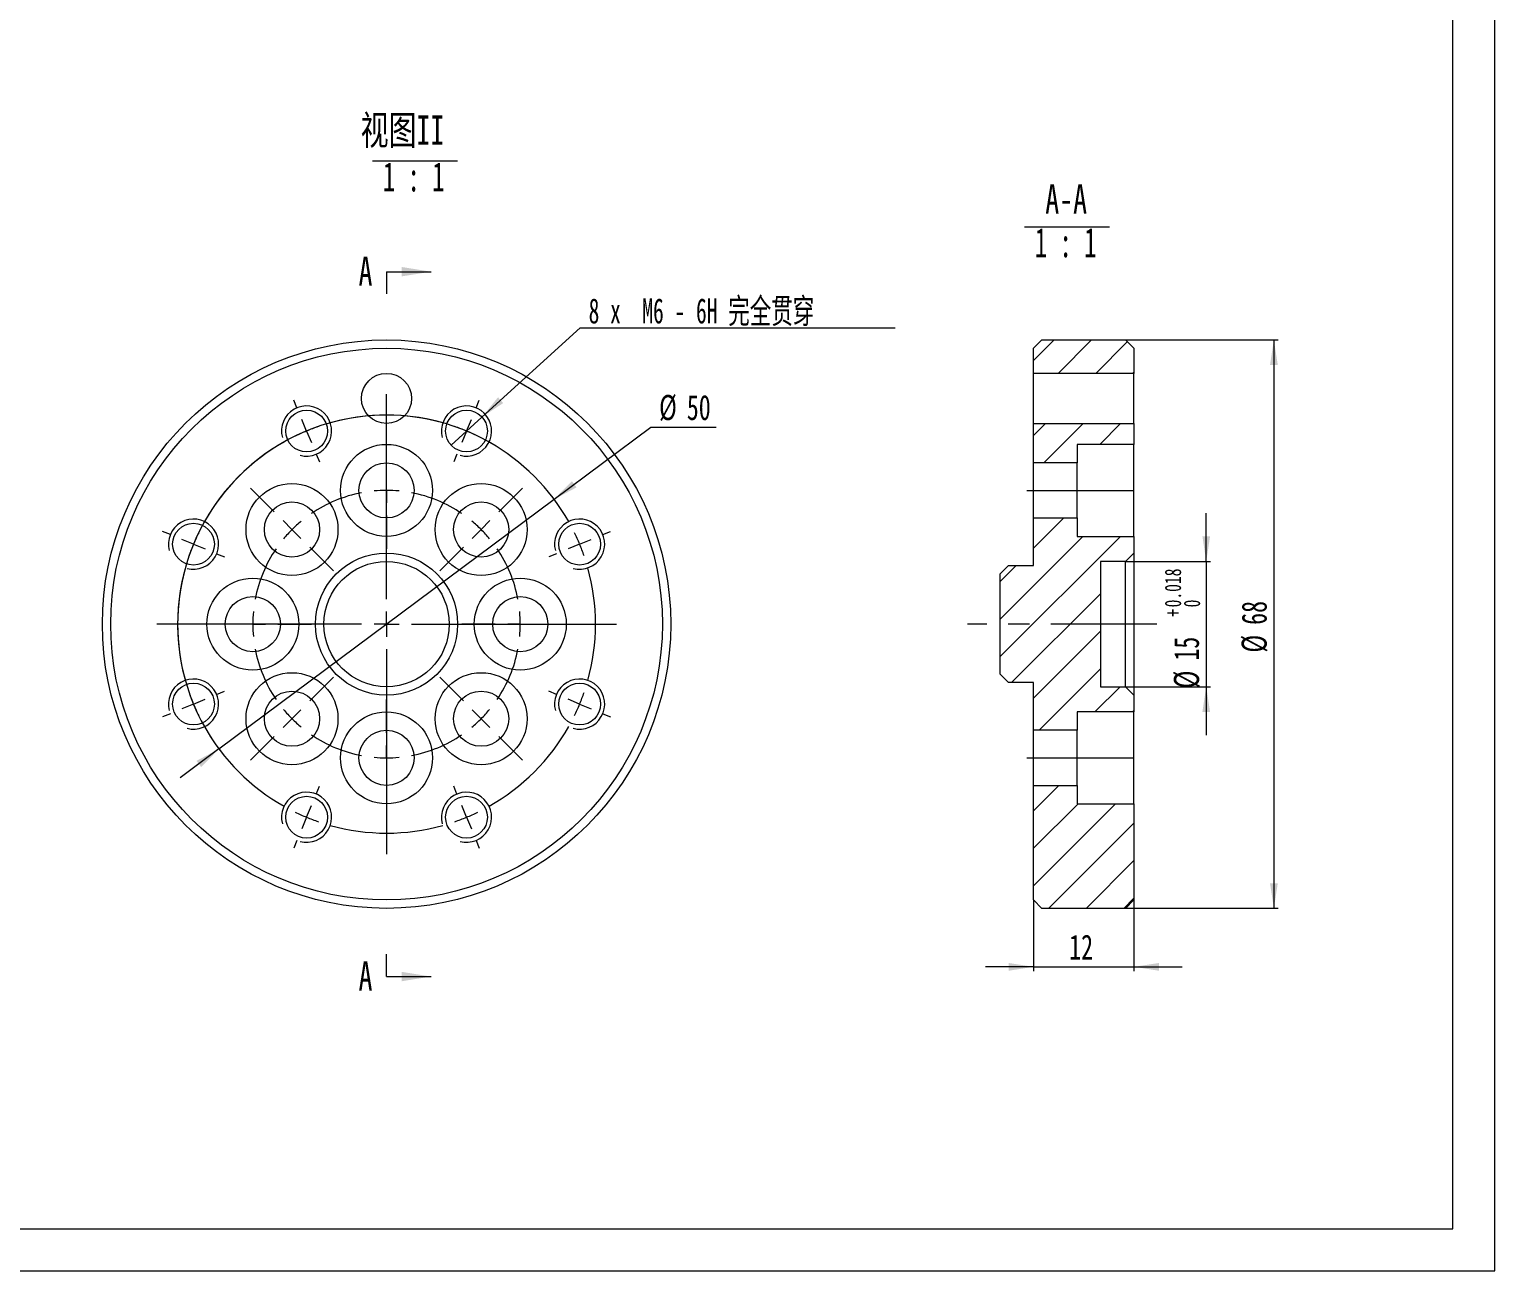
# Paper-space layout '草迹图' of a CAD drawing. Header units: millimetres. Extents: x 0 to 420, y 0 to 297.
# Drawn here: x 244.7 to 420, y 0 to 148.5 of the extents above; entities that cross this region are included whole.
import ezdxf

# ---------------------------------------------------------------- set-up
doc = ezdxf.new("R2010")
doc.units = ezdxf.units.MM
doc.linetypes.add('CENTERX2', pattern=[20.32, 12.7, -2.54, 2.54, -2.54])
doc.layers.get('0').update_dxf_attribs({"lineweight": 18})
doc.layers.add('文字层', color=7, linetype='Continuous', lineweight=15)
doc.layers.add('标注层', color=7, linetype='Continuous', lineweight=15)
doc.styles.add('SLDTEXTSTYLE0', font='', dxfattribs={"width": 0.7})
doc.styles.add('SLDTEXTSTYLE6', font='', dxfattribs={"width": 0.7})
doc.styles.add('SLDTEXTSTYLE8', font='', dxfattribs={"width": 0.629412})
doc.styles.add('SLDTEXTSTYLE9', font='', dxfattribs={"width": 0.62})
doc.styles.get('SLDTEXTSTYLE0').set_extended_font_data('宋体')
doc.styles.get('SLDTEXTSTYLE6').set_extended_font_data('宋体')
doc.styles.get('SLDTEXTSTYLE8').set_extended_font_data('宋体')
doc.styles.get('SLDTEXTSTYLE9').set_extended_font_data('宋体')
doc.dimstyles.new('SLDDIMSTYLE10', dxfattribs={"dimtxt": 3, "dimasz": 3, "dimexe": 0, "dimexo": 0.0625, "dimgap": 0.75, "dimtad": 0, "dimtih": 1, "dimtoh": 1, "dimdec": 6, "dimrnd": 1e-09, "dimzin": 12, "dimdsep": 46, "dimtxsty": 'SLDTEXTSTYLE6', "dimblk1": 'NONE', "dimsah": 1, "dimcen": 0, "dimdle": 6, "dimadec": 0, "dimazin": 3, "dimtfac": 1, "dimtdec": 3, "dimtmove": 0, "dimatfit": 3, "dimldrblk": 'NONE', "dimfxl": 1, "dimfrac": 2, "dimtolj": 1, "dimarcsym": 0})
doc.dimstyles.new('SLDDIMSTYLE11', dxfattribs={"dimtxt": 3, "dimasz": 3, "dimexe": 0, "dimexo": 0.0625, "dimgap": 0.75, "dimtad": 0, "dimtih": 1, "dimtoh": 1, "dimrnd": 1e-09, "dimzin": 12, "dimdsep": 46, "dimtxsty": 'SLDTEXTSTYLE6', "dimcen": 0, "dimdle": 6, "dimadec": 0, "dimazin": 3, "dimtfac": 1, "dimtdec": 3, "dimtmove": 0, "dimatfit": 3, "dimfxl": 1, "dimfrac": 2, "dimtolj": 1, "dimarcsym": 0})
doc.dimstyles.new('SLDDIMSTYLE15', dxfattribs={"dimtxt": 3, "dimasz": 3, "dimexe": 0, "dimexo": 0.0625, "dimgap": 0.75, "dimtad": 1, "dimdec": 6, "dimrnd": 1e-09, "dimzin": 12, "dimdsep": 46, "dimtxsty": 'SLDTEXTSTYLE6', "dimcen": 0.09, "dimdle": 6, "dimadec": 0, "dimazin": 3, "dimtfac": 1, "dimtdec": 3, "dimtmove": 0, "dimatfit": 0, "dimfxl": 1, "dimfrac": 2, "dimtolj": 1, "dimarcsym": 0})
doc.dimstyles.new('SLDDIMSTYLE17', dxfattribs={"dimtxt": 3, "dimasz": 3, "dimexe": 0, "dimexo": 0.0625, "dimgap": 0.75, "dimtad": 1, "dimdec": 6, "dimrnd": 1e-09, "dimzin": 12, "dimdsep": 46, "dimtxsty": 'SLDTEXTSTYLE6', "dimcen": 0.09, "dimdle": 6, "dimadec": 0, "dimazin": 3, "dimtfac": 1, "dimtdec": 3, "dimtofl": 0, "dimtmove": 0, "dimatfit": 3, "dimfxl": 1, "dimfrac": 2, "dimtolj": 1, "dimarcsym": 0})
doc.dimstyles.new('SLDDIMSTYLE21', dxfattribs={"dimtxt": 3, "dimasz": 3, "dimexe": 0, "dimexo": 0.0625, "dimgap": 0.75, "dimtad": 1, "dimdec": 6, "dimrnd": 1e-09, "dimzin": 12, "dimdsep": 46, "dimtxsty": 'SLDTEXTSTYLE6', "dimcen": 0.09, "dimdle": 6, "dimadec": 0, "dimazin": 3, "dimtfac": 1, "dimtdec": 3, "dimtmove": 0, "dimatfit": 0, "dimfxl": 1, "dimfrac": 2, "dimtolj": 1, "dimarcsym": 0})

# ---------------------------------------------------------------- blocks, each defined once
blk = doc.blocks.new('*X94')
at = {"layer": '标注层'}
blk.add_hatch(color=256, dxfattribs=at).paths.add_polyline_path([(298.84, 102.12), (301.38, 103.79), (300.76, 104.48)], flags=0)
for p, q in [((298.84, 102.12), (310.6, 112.77)), ((310.6, 112.77), (348.26, 112.77)), ((295.14, 98.76), (298.84, 102.12))]:
    blk.add_line(p, q, dxfattribs=at)
at = {"layer": '标注层', "insert": (311.6, 116.32), "char_height": 3, "width": 56.0563, "attachment_point": 1, "style": 'SLDTEXTSTYLE8'}
blk.add_mtext('8 x  M6 - 6H 完全贯穿', dxfattribs=at)
blk = doc.blocks.new('_None')
blk = doc.blocks.new('*X95')
at = {"layer": '标注层'}
for points in [[(307.47, 92.28), (310.15, 93.7), (309.6, 94.44)], [(267.37, 62.41), (264.69, 60.99), (265.24, 60.25)]]:
    blk.add_hatch(color=256, dxfattribs=at).paths.add_polyline_path(points, flags=0)
for p, q in [((307.47, 92.28), (319.03, 100.9)), ((319.03, 100.9), (326.84, 100.9)), ((267.37, 62.41), (307.47, 92.28)), ((267.37, 62.41), (262.75, 58.96))]:
    blk.add_line(p, q, dxfattribs=at)
blk.add_arc((287.42, 77.35), 25, 58.3327, 217.8306, dxfattribs=at)
at = {"layer": '标注层', "char_height": 3, "attachment_point": 1, "style": 'SLDTEXTSTYLE6'}
for s, insert, width in [('%%C', (320.03, 104.76), 2.8156), ('50', (323.35, 104.76), 5.3497)]:
    blk.add_mtext(s, dxfattribs=dict(at, insert=insert, width=width))
blk = doc.blocks.new('SW_NOTE_9')
at = {"layer": '标注层', "color": 0}
blk.add_line((0, 4.65), (10.18, 4.65), dxfattribs=at)
at = {"layer": '标注层', "color": 0, "insert": (4.92, 4.51), "char_height": 3.5, "width": 14.1838, "attachment_point": 2, "style": 'SLDTEXTSTYLE9'}
blk.add_mtext('1 : 1', dxfattribs=at)
blk = doc.blocks.new('SW_CENTERMARKSYMBOL_6')
at = {"layer": '标注层', "color": 0}
for p, q in [((23.1, -6.57), (23.1, 17.93)), ((12.38, 16.3), (12, 17.23)), ((33.81, 16.3), (34.19, 17.23)), ((13.53, 13.53), (12.96, 14.92)), ((32.66, 13.53), (33.24, 14.92)), ((13.53, 13.53), (14.1, 12.14)), ((23.1, 9.43), (23.1, 13.43)), ((32.66, 13.53), (32.09, 12.14)), ((14.68, 10.76), (15.06, 9.83)), ((31.52, 10.76), (31.13, 9.83)), ((23.1, 6.43), (23.1, 7.93)), ((9.66, 3.87), (6.83, 6.7)), ((23.1, 6.43), (23.1, 4.93)), ((36.53, 3.87), (39.36, 6.7)), ((11.78, 1.75), (10.72, 2.81)), ((23.1, 3.43), (23.1, -0.57)), ((34.41, 1.75), (35.47, 2.81)), ((-2.77, 1.15), (-3.7, 1.53)), ((0, 0), (-1.39, 0.57)), ((0, 0), (1.39, -0.57)), ((11.78, 1.75), (12.84, 0.69)), ((34.41, 1.75), (33.35, 0.69)), ((46.19, 0), (47.58, 0.57)), ((48.97, 1.15), (49.89, 1.53)), ((2.77, -1.15), (3.7, -1.53)), ((13.9, -0.37), (16.73, -3.2)), ((32.29, -0.37), (29.46, -3.2)), ((43.42, -1.15), (42.5, -1.53)), ((46.19, 0), (44.81, -0.57)), ((23.1, -9.57), (23.1, -8.07)), ((20.1, -9.57), (-4.4, -9.57)), ((4.1, -9.57), (0.1, -9.57)), ((7.1, -9.57), (5.6, -9.57)), ((7.1, -9.57), (8.6, -9.57)), ((10.1, -9.57), (14.1, -9.57)), ((23.1, -9.57), (21.6, -9.57)), ((23.1, -9.57), (23.1, -11.07)), ((23.1, -9.57), (24.6, -9.57)), ((26.1, -9.57), (50.6, -9.57)), ((36.1, -9.57), (32.1, -9.57)), ((39.1, -9.57), (37.6, -9.57)), ((39.1, -9.57), (40.6, -9.57)), ((42.1, -9.57), (46.1, -9.57)), ((23.1, -12.57), (23.1, -37.07)), ((13.9, -18.76), (16.73, -15.93)), ((32.29, -18.76), (29.46, -15.93)), ((0, -19.13), (-1.39, -19.71)), ((0, -19.13), (1.39, -18.56)), ((2.77, -17.99), (3.7, -17.6)), ((23.1, -22.57), (23.1, -18.57)), ((43.42, -17.99), (42.5, -17.6)), ((46.19, -19.13), (44.81, -18.56)), ((46.19, -19.13), (47.58, -19.71)), ((-2.77, -20.28), (-3.7, -20.66)), ((11.78, -20.88), (10.72, -21.94)), ((11.78, -20.88), (12.84, -19.82)), ((34.41, -20.88), (33.35, -19.82)), ((34.41, -20.88), (35.47, -21.94)), ((48.97, -20.28), (49.89, -20.66)), ((9.66, -23), (6.83, -25.83)), ((23.1, -25.57), (23.1, -24.07)), ((36.53, -23), (39.36, -25.83)), ((23.1, -25.57), (23.1, -27.07)), ((14.68, -29.89), (15.06, -28.97)), ((23.1, -28.57), (23.1, -32.57)), ((31.52, -29.89), (31.13, -28.97)), ((13.53, -32.66), (14.1, -31.28)), ((32.66, -32.66), (32.09, -31.28)), ((13.53, -32.66), (12.96, -34.05)), ((32.66, -32.66), (33.24, -34.05)), ((12.38, -35.44), (12, -36.36)), ((33.81, -35.44), (34.19, -36.36))]:
    blk.add_line(p, q, dxfattribs=at)
for radius, start, end in [(25, 109.0623, 112.5), (25, 74.3755, 105.6245), (25, 67.5, 70.9377), (25, 112.5, 115.9377), (25, 64.0623, 67.5), (25, 119.3755, 150.6245), (25, 29.3755, 60.6245), (16, 100.743, 124.257), (16, 90, 95.3715), (16, 84.6285, 90), (16, 55.743, 79.257), (16, 129.6285, 135), (16, 45, 50.3715), (25, 157.5, 160.9377), (25, 154.0623, 157.5), (16, 135, 140.3715), (16, 39.6285, 45), (25, 22.5, 25.9377), (16, 145.743, 169.257), (16, 10.743, 34.257), (25, 19.0623, 22.5), (25, 164.3755, 195.6245), (25, 344.3755, 15.6245), (16, 174.6285, 180), (16, 0, 5.3715), (16, 180, 185.3715), (16, 354.6285, 0), (16, 190.743, 214.257), (16, 325.743, 349.257), (25, 199.0623, 202.5), (25, 202.5, 205.9377), (25, 334.0623, 337.5), (25, 337.5, 340.9377), (16, 219.6285, 225), (16, 225, 230.3715), (16, 309.6285, 315), (16, 315, 320.3715), (25, 209.3755, 240.6245), (25, 299.3755, 330.6245), (16, 235.743, 259.257), (16, 280.743, 304.257), (16, 264.6285, 270), (16, 270, 275.3715), (25, 244.0623, 247.5), (25, 247.5, 250.9377), (25, 289.0623, 292.5), (25, 292.5, 295.9377), (25, 254.3755, 285.6245)]:
    blk.add_arc((23.1, -9.57), radius, start, end, dxfattribs=at)
blk = doc.blocks.new('*X98')
at = {"layer": '标注层'}
for points in [[(364.84, 36.35), (361.84, 36.81), (361.84, 35.88)], [(376.84, 36.35), (379.84, 35.88), (379.84, 36.81)]]:
    blk.add_hatch(color=256, dxfattribs=at).paths.add_polyline_path(points, flags=0)
for p, q in [((364.84, 44.35), (364.84, 35.85)), ((376.84, 44.35), (376.84, 35.85)), ((364.84, 36.35), (359.07, 36.35)), ((364.84, 36.35), (376.84, 36.35)), ((376.84, 36.35), (382.6, 36.35))]:
    blk.add_line(p, q, dxfattribs=at)
at = {"layer": '标注层', "insert": (369.09, 40.21), "char_height": 3, "width": 4.9508, "attachment_point": 1, "style": 'SLDTEXTSTYLE6'}
blk.add_mtext('12', dxfattribs=at)
blk = doc.blocks.new('*X99')
at = {"layer": '标注层'}
for points in [[(385.49, 84.85), (385.95, 87.85), (385.03, 87.85)], [(385.49, 69.85), (385.03, 66.85), (385.95, 66.85)]]:
    blk.add_hatch(color=256, dxfattribs=at).paths.add_polyline_path(points, flags=0)
for p, q in [((385.49, 84.85), (385.49, 90.61)), ((375.84, 84.85), (385.99, 84.85)), ((385.49, 84.85), (385.49, 69.85)), ((375.84, 69.85), (385.99, 69.85)), ((385.49, 69.85), (385.49, 64.08))]:
    blk.add_line(p, q, dxfattribs=at)
at = {"layer": '标注层', "attachment_point": 1, "rotation": 90, "style": 'SLDTEXTSTYLE6'}
for s, insert, char_height, width in [('0.018', (380.53, 79.35), 1.95, 9.3491), ('+', (380.53, 78.22), 1.95, 3.3771), ('0', (382.8, 79.35), 1.95, 3.8564), ('15', (381.62, 72.98), 3, 5.9665), ('%%C', (381.62, 69.66), 3, 4.4581)]:
    blk.add_mtext(s, dxfattribs=dict(at, insert=insert, char_height=char_height, width=width))
blk = doc.blocks.new('*X100')
at = {"layer": '标注层'}
for points in [[(393.58, 111.35), (393.12, 108.35), (394.05, 108.35)], [(393.58, 43.35), (394.05, 46.35), (393.12, 46.35)]]:
    blk.add_hatch(color=256, dxfattribs=at).paths.add_polyline_path(points, flags=0)
for p, q in [((375.84, 111.35), (394.08, 111.35)), ((393.58, 111.35), (393.58, 43.35)), ((375.84, 43.35), (394.08, 43.35))]:
    blk.add_line(p, q, dxfattribs=at)
at = {"layer": '标注层', "char_height": 3, "attachment_point": 1, "rotation": 90, "style": 'SLDTEXTSTYLE6'}
for s, insert, width in [('68', (389.72, 77.26), 5.933), ('%%C', (389.72, 73.94), 4.4581)]:
    blk.add_mtext(s, dxfattribs=dict(at, insert=insert, width=width))
blk = doc.blocks.new('SW_NOTE_10')
at = {"layer": '标注层', "color": 0}
blk.add_line((-2.04, -0.57), (8.15, -0.57), dxfattribs=at)
at = {"layer": '标注层', "color": 0, "char_height": 3.5, "attachment_point": 2}
for s, insert, width, style in [('A-A', (2.95, 4.51), 10.3201, 'SLDTEXTSTYLE6'), ('1 : 1', (2.89, -0.71), 14.1838, 'SLDTEXTSTYLE9')]:
    blk.add_mtext(s, dxfattribs=dict(at, insert=insert, width=width, style=style))

psp = doc.layouts.new('草迹图')

# ---------------------------------------------------------------- hatches: boundary and pattern name
at = {"linetype": 'Continuous', "lineweight": 0}
h = psp.add_hatch(dxfattribs=at)
h.set_pattern_fill('ANSI31', style=0, pattern_type=0)
h.paths.add_polyline_path([(375.83548137, 111.34571715), (365.83548137, 111.34571715), (364.83548137, 110.34571715), (364.83548137, 107.34571715), (376.83548137, 107.34571715), (376.83548137, 110.34571715)], flags=0)
h = psp.add_hatch(dxfattribs=at)
h.set_pattern_fill('ANSI31', style=0, pattern_type=0)
h.paths.add_polyline_path([(364.83548137, 96.64571715), (370.03548137, 96.64571715), (370.03548137, 98.84571715), (376.83548137, 98.84571715), (376.83548137, 101.34571715), (364.83548137, 101.34571715)], flags=0)
h = psp.add_hatch(dxfattribs=at)
h.set_pattern_fill('ANSI31', style=0, pattern_type=0)
h.paths.add_polyline_path([(372.83548137, 84.84571715), (375.83548137, 84.84571715), (376.83548137, 85.84571715), (376.83548137, 87.84571715), (370.03548137, 87.84571715), (370.03548137, 90.04571715), (364.83548137, 90.04571715), (364.83548137, 84.34571715), (361.83548137, 84.34571715), (360.83548137, 83.34571715), (360.83548137, 71.34571715), (361.83548137, 70.34571715), (364.83548137, 70.34571715), (364.83548137, 64.64571715), (370.03548137, 64.64571715), (370.03548137, 66.84571715), (376.83548137, 66.84571715), (376.83548137, 68.84571715), (375.83548137, 69.84571715), (372.83548137, 69.84571715)], flags=0)
h = psp.add_hatch(dxfattribs=at)
h.set_pattern_fill('ANSI31', style=0, pattern_type=0)
h.paths.add_polyline_path([(364.83548137, 58.04571715), (364.83548137, 44.34571715), (365.83548137, 43.34571715), (375.83548137, 43.34571715), (376.83548137, 44.34571715), (376.83548137, 55.84571715), (370.03548137, 55.84571715), (370.03548137, 58.04571715)], flags=0)
at = {"layer": '文字层'}
for points in [[(292.74296338, 119.50571715), (289.24296338, 120.06571715), (289.24296338, 118.94571715)], [(292.74296338, 35.18571715), (289.24296338, 35.74571715), (289.24296338, 34.62571715)]]:
    psp.add_hatch(color=256, dxfattribs=at).paths.add_polyline_path(points, flags=0)

# ---------------------------------------------------------------- linework, layer by layer
at = {"color": 179, "linetype": 'Continuous', "lineweight": 0}
for p, q in [((420.00008801, -0.00009293), (420.00008801, 296.99990707)), ((0.00008801, -0.00009293), (420.00008801, -0.00009293))]:
    psp.add_line(p, q, dxfattribs=at)
at = {"color": 179, "linetype": 'Continuous', "lineweight": 15}
for p, q in [((415.00008801, 4.99990707), (415.00008801, 291.99990707)), ((5.00008801, 4.99990707), (415.00008801, 4.99990707))]:
    psp.add_line(p, q, dxfattribs=at)
at = {"color": 7, "linetype": 'Continuous', "lineweight": 0}
for p, q in [((365.83548143, 111.345719), (364.83548126, 110.34571697)), ((365.83548143, 111.345719), (375.83548132, 111.345719)), ((376.83548137, 110.34571697), (375.83548132, 111.345719)), ((364.83548126, 107.34571648), (364.83548126, 110.34571697)), ((376.83548137, 110.34571697), (376.83548137, 107.34571648)), ((364.83548126, 101.34571736), (364.83548126, 107.34571648)), ((376.83548137, 107.34571648), (364.83548126, 107.34571648)), ((376.83548137, 101.34571736), (376.83548137, 107.34571648)), ((364.83548126, 101.34571736), (376.83548137, 101.34571736)), ((364.83548126, 96.64571789), (364.83548126, 101.34571736)), ((376.83548137, 101.34571736), (376.83548137, 98.84571788)), ((376.83548137, 98.84571788), (370.03548128, 98.84571788)), ((370.03548128, 98.84571788), (370.03548128, 96.64571789)), ((376.83548137, 87.84571701), (376.83548137, 98.84571788)), ((364.83548126, 90.045717), (364.83548126, 96.64571789)), ((370.03548128, 96.64571789), (364.83548126, 96.64571789)), ((370.03548128, 90.045717), (370.03548128, 96.64571789)), ((364.83548126, 84.34571737), (364.83548126, 90.045717)), ((364.83548126, 90.045717), (370.03548128, 90.045717)), ((370.03548128, 90.045717), (370.03548128, 87.84571701)), ((370.03548128, 87.84571701), (376.83548137, 87.84571701)), ((376.83548137, 87.84571701), (376.83548137, 85.84571761)), ((361.8354817, 84.34571737), (360.83548061, 83.3457172)), ((361.8354817, 84.34571737), (364.83548126, 84.34571737)), ((372.83548118, 84.84571699), (372.83548118, 69.84571732)), ((375.83548132, 84.84571699), (372.83548118, 84.84571699)), ((375.83548132, 84.84571699), (376.83548137, 85.84571761)), ((375.83548132, 69.84571732), (375.83548132, 84.84571699)), ((376.83548137, 85.84571761), (376.83548137, 68.84571669)), ((360.83548061, 71.3457171), (360.83548061, 83.3457172)), ((360.83548061, 71.3457171), (361.8354817, 70.34571694)), ((364.83548126, 70.34571694), (361.8354817, 70.34571694)), ((364.83548126, 64.64571731), (364.83548126, 70.34571694)), ((372.83548118, 69.84571732), (375.83548132, 69.84571732)), ((376.83548137, 68.84571669), (375.83548132, 69.84571732)), ((376.83548137, 68.84571669), (376.83548137, 66.84571729)), ((376.83548137, 66.84571729), (370.03548128, 66.84571729)), ((370.03548128, 66.84571729), (370.03548128, 64.64571731)), ((376.83548137, 55.84571642), (376.83548137, 66.84571729)), ((370.03548128, 64.64571731), (364.83548126, 64.64571731)), ((364.83548126, 58.04571641), (364.83548126, 64.64571731)), ((370.03548128, 58.04571641), (370.03548128, 64.64571731)), ((364.83548126, 58.04571641), (370.03548128, 58.04571641)), ((364.83548126, 44.34571733), (364.83548126, 58.04571641)), ((370.03548128, 58.04571641), (370.03548128, 55.84571642)), ((370.03548128, 55.84571642), (376.83548137, 55.84571642)), ((376.83548137, 55.84571642), (376.83548137, 44.34571733)), ((364.83548126, 44.34571733), (365.83548143, 43.34571531)), ((375.83548132, 43.34571531), (376.83548137, 44.34571733)), ((375.83548132, 43.34571531), (365.83548143, 43.34571531))]:
    psp.add_line(p, q, dxfattribs=at)
for centre, radius in [((287.42296338, 77.34571715), 34), ((287.42296338, 77.34571715), 33), ((287.42296338, 104.34571715), 3), ((277.85587757, 100.44270547), 2.5), ((296.99004919, 100.44270547), 2.5), ((287.42296338, 93.34571715), 5.5), ((287.42296338, 93.34571715), 3.3), ((276.10925488, 88.65942565), 5.5), ((298.73667188, 88.65942565), 5.5), ((276.10925488, 88.65942565), 3.3), ((298.73667188, 88.65942565), 3.3), ((264.32597507, 86.91280296), 2.5), ((310.51995169, 86.91280296), 2.5), ((287.42296338, 77.34571715), 8.5), ((287.42296338, 77.34571715), 7.5), ((271.42296338, 77.34571715), 5.5), ((303.42296338, 77.34571715), 5.5), ((271.42296338, 77.34571715), 3.3), ((303.42296338, 77.34571715), 3.3), ((264.32597507, 67.77863134), 2.5), ((276.10925488, 66.03200865), 5.5), ((298.73667188, 66.03200865), 5.5), ((310.51995169, 67.77863134), 2.5), ((276.10925488, 66.03200865), 3.3), ((298.73667188, 66.03200865), 3.3), ((287.42296338, 61.34571715), 5.5), ((287.42296338, 61.34571715), 3.3), ((277.85587757, 54.24872884), 2.5), ((296.99004919, 54.24872884), 2.5)]:
    psp.add_circle(centre, radius, dxfattribs=at)
for centre, radius in [((277.85587757, 100.44270547), 3.00000016), ((296.99004919, 100.44270547), 2.99999982), ((264.32597507, 86.91280296), 2.99999982), ((310.51995169, 86.91280296), 3.00000016), ((264.32597507, 67.77863134), 3.00000016), ((310.51995169, 67.77863134), 2.99999982), ((277.85587757, 54.24872884), 2.99999982), ((296.99004919, 54.24872884), 3.00000016)]:
    psp.add_arc(centre, radius, 255, 195, dxfattribs=at)
at = {"layer": '文字层'}
for p, q in [((287.42296338, 119.50571715), (287.42296338, 116.84571715)), ((287.42296338, 119.50571715), (292.74296338, 119.50571715)), ((287.42296338, 35.18571715), (287.42296338, 37.84571715)), ((287.42296338, 35.18571715), (292.74296338, 35.18571715))]:
    psp.add_line(p, q, dxfattribs=at)
at = {"layer": '标注层', "linetype": 'CENTERX2', "lineweight": 0}
for p, q in [((364.03372997, 93.34571715), (377.83548137, 93.34571715)), ((379.57763328, 77.34571715), (356.92041829, 77.34571715)), ((364.03372997, 61.34571715), (377.83548137, 61.34571715))]:
    psp.add_line(p, q, dxfattribs=at)

# ---------------------------------------------------------------- block references
at = {"layer": '标注层'}
for name, p in [('SW_NOTE_9', (285.74909199, 128.09666776)), ('SW_NOTE_10', (365.780273, 125.44710592)), ('SW_CENTERMARKSYMBOL_6', (264.32597507, 86.91280296))]:
    psp.add_blockref(name, p, dxfattribs=at)

# ---------------------------------------------------------------- texts
at = {"layer": '文字层', "char_height": 3.5, "width": 3.3122905028, "attachment_point": 1, "style": 'SLDTEXTSTYLE6'}
for insert in [(284.07268809, 121.31716658), (284.07268809, 36.99716658)]:
    psp.add_mtext('A', dxfattribs=dict(at, insert=insert))
at = {"layer": '标注层', "insert": (284.32223827, 138.19314366), "char_height": 3.5, "width": 20.1201117318, "attachment_point": 1, "style": 'SLDTEXTSTYLE0'}
psp.add_mtext('视图II', dxfattribs=at)

# ---------------------------------------------------------------- dimensions: what is measured, and where the dimension line sits
at = {"layer": '标注层'}
dim = psp.add_diameter_dim_2p(p1=(295.1374329, 98.76407123), p2=(298.84266547, 102.1213397), text='8 x  M6 - 6H 完全贯穿\\P', dimstyle='SLDDIMSTYLE10', override={"dimpost": '%%C<>', "dimsah": 1, "dimtzin": 12}, dxfattribs=at)
dim.commit()
dim.dimension.update_dxf_attribs({"geometry": '*X94', "text_midpoint": (312.1705689, 114.19759918), "dimtype": 163})
for base, p1, p2, dimstyle, override, picture, middle in [((393.58354016, 43.34571715), (375.83548137, 111.34571715), (375.83548137, 43.34571715), 'SLDDIMSTYLE17', {"dimsah": 1, "dimtzin": 12}, '*X100', (393.58354016, 77.34571715)), ((385.48810405, 69.84571715), (375.83548137, 84.84571715), (375.83548137, 69.84571715), 'SLDDIMSTYLE21', {"dimsah": 1, "dimtol": 1, "dimtp": 0.018, "dimtm": 0}, '*X99', (385.48810405, 77.34571715))]:
    dim = psp.add_linear_dim(base=base, p1=p1, p2=p2, angle=90, text='%%C<>', dimstyle=dimstyle, override=override, dxfattribs=at)
    dim.commit()
    dim.dimension.update_dxf_attribs({"geometry": picture, "text_midpoint": middle, "dimtype": 160})
dim = psp.add_diameter_dim_2p(p1=(307.47131567, 92.28103002), p2=(267.37461109, 62.41040429), dimstyle='SLDDIMSTYLE11', override={"dimpost": '%%C<>', "dimsah": 1, "dimtzin": 12}, dxfattribs=at)
dim.commit()
dim.dimension.update_dxf_attribs({"geometry": '*X95', "text_midpoint": (321.71362076, 102.89104322), "dimtype": 163})
dim = psp.add_linear_dim(base=(376.83548137, 36.34571715), p1=(364.83548137, 44.34571715), p2=(376.83548137, 44.34571715), dimstyle='SLDDIMSTYLE15', override={"dimsah": 1, "dimtzin": 12}, dxfattribs=at)
dim.commit()
dim.dimension.update_dxf_attribs({"geometry": '*X98', "text_midpoint": (370.83548137, 36.34571715), "dimtype": 160})

doc.saveas('drawing.dxf')
